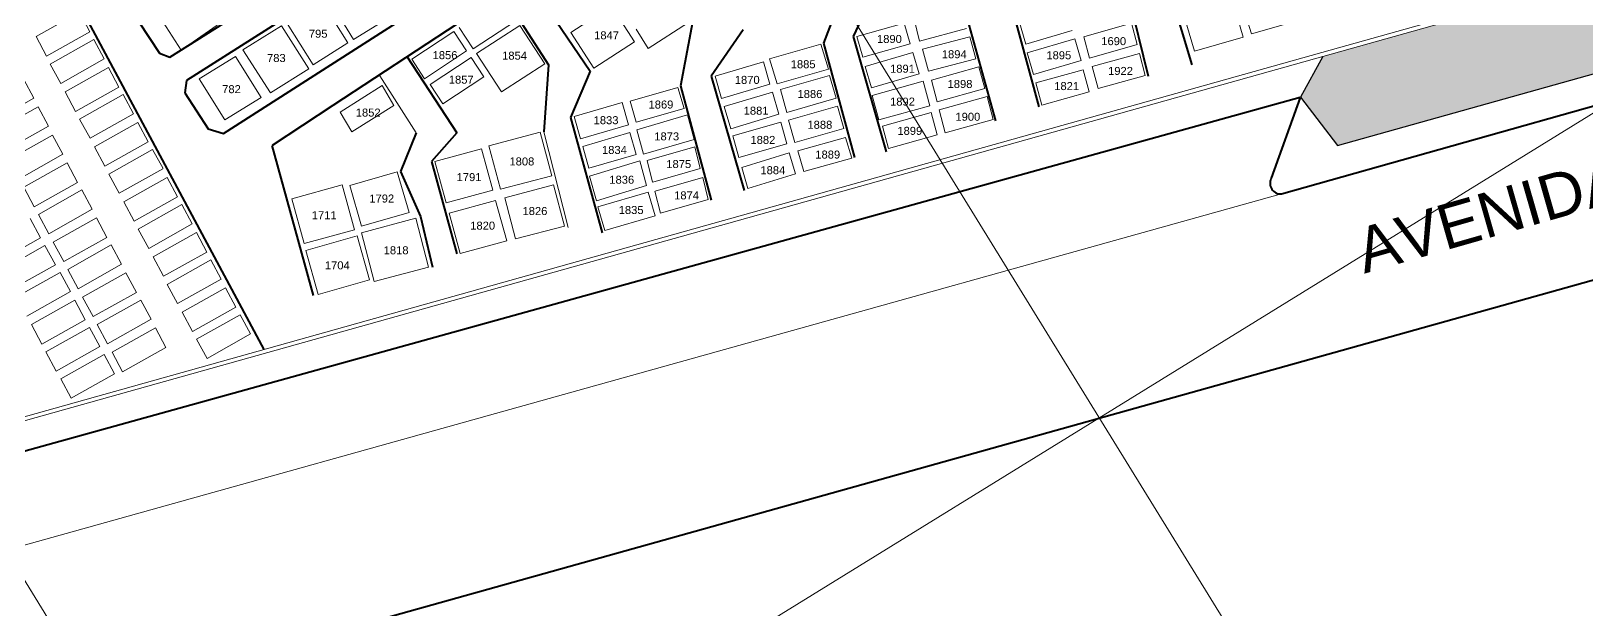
# Model space of a CAD drawing. Header units: inches. Extents: x 0 to 420, y 0 to 297.
# Drawn here: x 100.9 to 178.7, y 66.4 to 95.3 of the extents above; entities that cross this region are included whole.
import ezdxf

# ---------------------------------------------------------------- set-up
doc = ezdxf.new("R2010")
doc.units = ezdxf.units.IN
doc.header["$LTSCALE"] = 2.5
doc.header["$MEASUREMENT"] = 0
doc.layers.get('0').update_dxf_attribs({"lineweight": 0})
for name, color, linetype, lineweight in [('MALHA_COORDENADA4', 10, 'Continuous', 0), ('PEN 01', 1, 'Continuous', 9), ('PEN 02', 2, 'Continuous', 20), ('PEN 03', 3, 'Continuous', 30), ('PEN 04', 4, 'Continuous', 40), ('TÚMULOS QUE SERÃO CONSTRUÍDOS', 220, 'Continuous', 0)]:
    doc.layers.add(name, color=color, linetype=linetype, lineweight=lineweight)
doc.styles.add('EOSCH', font='arial.ttf')
doc.styles.get("Standard").update_dxf_attribs({"font": 'arial.ttf'})

msp = doc.modelspace()

# ---------------------------------------------------------------- hatches: boundary and pattern name
at = {"layer": 'PEN 03'}
h = msp.add_hatch(dxfattribs=at)
h.set_pattern_fill('GRASS', color=256, angle=-58.33068, style=0, pattern_type=2)
h.set_pattern_definition([(31.6693, (239.42994, 128.5002), (0.230571, 0.9730555), [0.1875, -1.226714]), (346.6693, (239.4299, 128.5002), (0.230571, 0.973056), [0.1875, -1.226714, 0.1875, -0.8125]), (76.6693, (239.4299, 128.5002), (-0.973056, 0.230571), [0.1875, -1.226714, 0.1875, -0.8125, 0.1875, -0.8125])])
h.paths.add_polyline_path([(165.497, 94.062), (164.38, 92.025), (166.221, 89.606), (244.268, 111.444), (242.72, 115.735)])

# ---------------------------------------------------------------- linework, layer by layer
for p, q in [((107.058, 96.465, 0.576), (108.416, 94.37, 0.383)), ((115.449, 96.798, 0.436), (116.745, 94.733, 0.359)), ((115.753, 97.01, 0.39), (117.033, 94.901, 0.387)), ((127.893, 95.259, 0.067), (129.929, 96.575, 0.27)), ((131.082, 94.78, 0.237), (129.929, 96.575, 0.27)), ((160.9, 97.106, -0.423), (161.511, 95.016, -0.537)), ((161.291, 97.22, 0.067), (161.928, 95.19, -0.346)), ((113.721, 95.707, 0.401), (115.016, 93.642, 0.324)), ((118.848, 96.028, 0.448), (117.033, 94.901, 0.387)), ((125.175, 95.86, 0.217), (123.007, 94.437, 0.293)), ((133.787, 95.746, -0.112), (131.768, 94.452, 0.015)), ((142.191, 95.059, -0.275), (144.564, 95.727, -0.072)), ((144.564, 95.727, -0.072), (144.866, 94.682, -0.166)), ((145.056, 95.922, -0.158), (145.335, 94.818, -0.149)), ((150.642, 94.679, -0.45), (150.322, 95.746, -0.394)), ((155.921, 95.715, -0.633), (153.541, 95.038, -0.379)), ((155.921, 95.715, -0.633), (156.209, 94.651, -0.7)), ((158.463, 96.405, -0.484), (159.073, 94.316, -0.598)), ((164.335, 95.876, -0.664), (161.928, 95.19, -0.346)), ((110.223, 95.626, 0.495), (108.416, 94.37, 0.383)), ((111.507, 94.388, 0.371), (113.427, 95.591, 0.419)), ((114.797, 93.436, 0.32), (113.427, 95.591, 0.419)), ((119.943, 93.913, 0.083), (122.047, 95.311, 0.389)), ((122.047, 95.311, 0.389), (122.68, 94.343, 0.301)), ((122.31, 95.51, 0.304), (123.007, 94.437, 0.293)), ((125.346, 95.611, 0.099), (123.183, 94.205, 0.095)), ((125.346, 95.611, 0.099), (126.602, 93.695, -0.068)), ((129.046, 93.464, 0.034), (127.893, 95.259, 0.067)), ((131.768, 94.452, 0.015), (131.171, 95.428, 0.158)), ((142.191, 95.059, -0.275), (142.493, 94.014, -0.369)), ((147.687, 95.446, -0.177), (145.335, 94.818, -0.149)), ((147.838, 95.037, -0.532), (145.472, 94.418, -0.447)), ((147.838, 95.037, -0.532), (148.149, 93.933, -0.378)), ((150.642, 94.679, -0.45), (152.96, 95.347, -0.383)), ((150.72, 94.236, -0.585), (153.101, 94.938, -0.359)), ((153.406, 93.852, -0.391), (153.101, 94.938, -0.359)), ((153.541, 95.038, -0.379), (153.83, 93.974, -0.446)), ((159.073, 94.316, -0.598), (161.511, 95.016, -0.537)), ((112.877, 92.233, 0.272), (111.507, 94.388, 0.371)), ((115.016, 93.642, 0.324), (116.745, 94.733, 0.359)), ((120.576, 92.944, -0.005), (122.68, 94.343, 0.301)), ((123.183, 94.205, 0.095), (124.439, 92.289, -0.072)), ((129.046, 93.464, 0.034), (131.082, 94.78, 0.237)), ((140.402, 94.672, -0.164), (137.829, 93.938, -0.148)), ((140.781, 93.42, -0.17), (140.402, 94.672, -0.164)), ((142.493, 94.014, -0.369), (144.866, 94.682, -0.166)), ((142.613, 93.562, -0.379), (144.996, 94.256, -0.221)), ((144.996, 94.256, -0.221), (145.32, 93.185, -0.256)), ((145.472, 94.418, -0.447), (145.782, 93.313, -0.293)), ((151.024, 93.15, -0.617), (150.72, 94.236, -0.585)), ((156.209, 94.651, -0.7), (153.83, 93.974, -0.446)), ((156.324, 94.201, -0.714), (153.963, 93.555, -0.525)), ((156.324, 94.201, -0.714), (156.619, 93.105, -0.745)), ((109.315, 92.93, 0.27), (111.127, 94.046, 0.339)), ((111.127, 94.046, 0.339), (112.418, 92.003, 0.308)), ((112.877, 92.233, 0.272), (114.797, 93.436, 0.32)), ((119.943, 93.913, 0.083), (120.576, 92.944, -0.005)), ((122.92, 93.997, 0.266), (120.862, 92.649, -0.018)), ((122.92, 93.997, 0.266), (123.55, 93.037, 0.205)), ((126.602, 93.695, -0.068), (124.439, 92.289, -0.072)), ((135.106, 93.078, -0.264), (137.522, 93.788, -0.198)), ((137.853, 92.669, -0.11), (137.522, 93.788, -0.198)), ((138.207, 92.687, -0.154), (137.829, 93.938, -0.148)), ((140.781, 93.42, -0.17), (138.207, 92.687, -0.154)), ((142.613, 93.562, -0.379), (142.937, 92.491, -0.414)), ((148.149, 93.933, -0.378), (145.782, 93.313, -0.293)), ((148.296, 93.535, -0.615), (145.924, 92.864, -0.287)), ((148.296, 93.535, -0.615), (148.59, 92.46, -0.67)), ((151.024, 93.15, -0.617), (153.406, 93.852, -0.391)), ((151.141, 92.73, -0.703), (153.517, 93.39, -0.452)), ((153.816, 92.285, -0.477), (153.517, 93.39, -0.452)), ((153.963, 93.555, -0.525), (154.258, 92.459, -0.556)), ((109.315, 92.93, 0.27), (110.606, 90.886, 0.239)), ((118.467, 92.603, 0.014), (116.367, 91.279, 0.008)), ((118.344, 93.096), (120.161, 90.237)), ((119.045, 91.613, -0.041), (118.467, 92.603, 0.014)), ((120.862, 92.649, -0.018), (121.492, 91.69, -0.079)), ((123.55, 93.037, 0.205), (121.492, 91.69, -0.079)), ((135.437, 91.959, -0.176), (135.106, 93.078, -0.264)), ((135.437, 91.959, -0.176), (137.853, 92.669, -0.11)), ((140.827, 93.111, -0.335), (138.373, 92.399, -0.229)), ((141.155, 91.964, -0.339), (140.827, 93.111, -0.335)), ((142.937, 92.491, -0.414), (145.32, 93.185, -0.256)), ((142.958, 92.111, -0.4), (145.517, 92.822, -0.295)), ((145.517, 92.822, -0.295), (145.853, 91.592, -0.298)), ((145.924, 92.864, -0.287), (146.218, 91.789, -0.342)), ((151.44, 91.624, -0.728), (151.141, 92.73, -0.703)), ((156.619, 93.105, -0.745), (154.258, 92.459, -0.556)), ((110.606, 90.886, 0.239), (112.418, 92.003, 0.308)), ((133.249, 92.507, -0.366), (130.861, 91.829, -0.23)), ((130.861, 91.829, -0.23), (131.171, 90.775, -0.238)), ((133.249, 92.507, -0.366), (133.559, 91.454, -0.374)), ((135.569, 91.55, -0.352), (137.976, 92.271, -0.221)), ((138.302, 91.167, -0.259), (137.976, 92.271, -0.221)), ((138.701, 91.252, -0.233), (138.373, 92.399, -0.229)), ((141.155, 91.964, -0.339), (138.701, 91.252, -0.233)), ((142.958, 92.111, -0.4), (143.294, 90.881, -0.403)), ((148.59, 92.46, -0.67), (146.218, 91.789, -0.342)), ((148.709, 92.054, -0.646), (146.314, 91.388, -0.596)), ((148.709, 92.054, -0.646), (149.012, 90.909, -0.646)), ((151.44, 91.624, -0.728), (153.816, 92.285, -0.477)), ((116.945, 90.289, -0.047), (116.367, 91.279, 0.008)), ((119.045, 91.613, -0.041), (116.945, 90.289, -0.047)), ((128.062, 91.057, -0.161), (130.467, 91.755, 0.019)), ((128.062, 91.057, -0.161), (128.379, 89.939, -0.375)), ((130.467, 91.755, 0.019), (130.784, 90.637, -0.195)), ((133.559, 91.454, -0.374), (131.171, 90.775, -0.238)), ((133.728, 91.131, -0.336), (131.199, 90.387, -0.236)), ((133.728, 91.131, -0.336), (134.057, 89.913, -0.324)), ((135.895, 90.446, -0.39), (135.569, 91.55, -0.352)), ((135.895, 90.446, -0.39), (138.302, 91.167, -0.259)), ((141.23, 91.568, -0.456), (138.778, 90.875, -0.251)), ((141.541, 90.456, -0.467), (141.23, 91.568, -0.456)), ((143.294, 90.881, -0.403), (145.853, 91.592, -0.298)), ((143.477, 90.576, -0.469), (145.914, 91.259, -0.297)), ((146.217, 90.134, -0.348), (145.914, 91.259, -0.297)), ((146.314, 91.388, -0.596), (146.617, 90.243, -0.596)), ((126.369, 90.267, -0.21), (123.797, 89.593, -0.148)), ((126.956, 88.095, -0.37), (126.369, 90.267, -0.21)), ((126.552, 90.29), (127.764, 85.508)), ((128.379, 89.939, -0.375), (130.784, 90.637, -0.195)), ((128.493, 89.563, -0.386), (130.851, 90.255, -0.141)), ((130.851, 90.255, -0.141), (131.163, 89.159, -0.265)), ((131.199, 90.387, -0.236), (131.528, 89.17, -0.224)), ((136.004, 90.094, -0.455), (138.4, 90.771, -0.253)), ((138.7, 89.686, -0.272), (138.4, 90.771, -0.253)), ((139.089, 89.763, -0.262), (138.778, 90.875, -0.251)), ((141.541, 90.456, -0.467), (139.089, 89.763, -0.262)), ((143.781, 89.451, -0.52), (143.477, 90.576, -0.469)), ((149.012, 90.909, -0.646), (146.617, 90.243, -0.596)), ((124.384, 87.42, -0.308), (123.797, 89.593, -0.148)), ((128.493, 89.563, -0.386), (128.805, 88.467, -0.51)), ((134.057, 89.913, -0.324), (131.528, 89.17, -0.224)), ((134.098, 89.54, -0.441), (131.722, 88.855, -0.191)), ((134.098, 89.54, -0.441), (134.37, 88.456, -0.534)), ((136.304, 89.009, -0.474), (136.004, 90.094, -0.455)), ((136.304, 89.009, -0.474), (138.7, 89.686, -0.272)), ((141.636, 90.011, -0.489), (139.241, 89.346, -0.304)), ((141.939, 88.967, -0.529), (141.636, 90.011, -0.489)), ((143.781, 89.451, -0.52), (146.217, 90.134, -0.348)), ((123.436, 89.44, -0.303), (121.094, 88.807, -0.33)), ((121.094, 88.807, -0.33), (121.659, 86.747, -0.519)), ((123.436, 89.44, -0.303), (124.001, 87.379, -0.492)), ((128.805, 88.467, -0.51), (131.163, 89.159, -0.265)), ((128.83, 88.078, -0.519), (131.342, 88.836, -0.25)), ((131.342, 88.836, -0.25), (131.686, 87.605, -0.259)), ((131.709, 88.862, -0.305), (131.982, 87.777, -0.398)), ((136.445, 88.513, -0.524), (138.818, 89.238, -0.275)), ((139.125, 88.186, -0.329), (138.818, 89.238, -0.275)), ((139.544, 88.301, -0.344), (139.241, 89.346, -0.304)), ((141.939, 88.967, -0.529), (139.544, 88.301, -0.344)), ((119.222, 88.287, -0.375), (116.844, 87.6, -0.122)), ((119.222, 88.287, -0.375), (119.817, 86.254, -0.566)), ((126.956, 88.095, -0.37), (124.384, 87.42, -0.308)), ((128.83, 88.078, -0.519), (129.173, 86.847, -0.528)), ((134.37, 88.456, -0.534), (131.995, 87.77, -0.284)), ((134.491, 88.008, -0.524), (132.113, 87.317, -0.298)), ((134.766, 86.908, -0.587), (134.491, 88.008, -0.524)), ((136.752, 87.461, -0.578), (136.445, 88.513, -0.524)), ((136.752, 87.461, -0.578), (139.125, 88.186, -0.329)), ((113.948, 86.942, -0.622), (116.466, 87.637, -0.261)), ((116.466, 87.637, -0.261), (117.087, 85.397, -0.273)), ((116.844, 87.6, -0.122), (117.439, 85.567, -0.313)), ((124.001, 87.379, -0.492), (121.659, 86.747, -0.519)), ((127.038, 87.641, -0.483), (124.599, 86.997, -0.337)), ((127.575, 85.576, -0.573), (127.038, 87.641, -0.483)), ((129.173, 86.847, -0.528), (131.686, 87.605, -0.259)), ((129.244, 86.545, -0.541), (131.758, 87.279, -0.306)), ((132.113, 86.082, -0.302), (131.758, 87.279, -0.306)), ((132.378, 86.23, -0.451), (132.103, 87.33, -0.388)), ((113.948, 86.942, -0.622), (114.569, 84.702, -0.634)), ((124.135, 86.857, -0.346), (121.808, 86.229, -0.561)), ((124.135, 86.857, -0.346), (124.69, 84.841, -0.457)), ((125.136, 84.932, -0.427), (124.599, 86.997, -0.337)), ((129.599, 85.348, -0.537), (129.244, 86.545, -0.541)), ((134.766, 86.908, -0.587), (132.388, 86.217, -0.361)), ((120.144, 85.966, -0.546), (117.436, 85.242, -0.302)), ((119.817, 86.254, -0.566), (117.439, 85.567, -0.313)), ((120.144, 85.966, -0.546), (120.778, 83.531, -0.646)), ((121.808, 86.229, -0.561), (122.363, 84.212, -0.672)), ((127.575, 85.576, -0.573), (125.136, 84.932, -0.427)), ((129.599, 85.348, -0.537), (132.113, 86.082, -0.302)), ((114.569, 84.702, -0.634), (117.087, 85.397, -0.273)), ((114.653, 84.359, -0.65), (117.219, 85.09, -0.234)), ((117.219, 85.09, -0.234), (117.839, 82.89, -0.392)), ((117.436, 85.242, -0.302), (118.07, 82.808, -0.402)), ((124.69, 84.841, -0.457), (122.363, 84.212, -0.672)), ((114.653, 84.359, -0.65), (115.273, 82.159, -0.808)), ((120.778, 83.531, -0.646), (118.07, 82.808, -0.402)), ((115.273, 82.159, -0.808), (117.839, 82.89, -0.392))]:
    msp.add_line(p, q)
at = {"color": 6}
msp.add_line((102.395, 77.933, -0.28), (102.915, 76.971, -0.356), dxfattribs=at)
at = {"layer": 'MALHA_COORDENADA4'}
for p, q in [((20.877, 292.322), (197.919, 5.322)), ((39.748, 5.322), (327.94, 183.1))]:
    msp.add_line(p, q, dxfattribs=at)
at = {"layer": 'MALHA_COORDENADA4', "color": 1}
msp.add_line((12.44, 210.763), (139.171, 5.322), dxfattribs=at)
at = {"layer": 'PEN 01'}
for p, q in [((243.529, 116.17, -1.42), (165.443, 94.255, -1.556)), ((242.72, 115.735, -1.421), (165.497, 94.062, -1.556)), ((165.443, 94.255, -1.501), (84.595, 71.564, -1.27)), ((165.497, 94.062, -1.501), (84.499, 71.329, -1.27))]:
    msp.add_line(p, q, dxfattribs=at)
at = {"layer": 'PEN 02'}
msp.add_line((163.43, 87.183, -1.781), (69.117, 60.834, -1.605), dxfattribs=at)
at = {"layer": 'PEN 03'}
for p, q in [((166.221, 89.606, -1.793), (244.268, 111.444, -2.11)), ((165.497, 94.062, -1.501), (164.38, 92.025, -1.574)), ((164.38, 92.025, -1.574), (166.221, 89.606, -1.793))]:
    msp.add_line(p, q, dxfattribs=at)
at = {"layer": 'PEN 04'}
for p, q in [((312.746, 120.285, -3.263), (54.131, 47.944, -1.627)), ((110.536, 90.197, 0.117), (145.629, 112.7, 0.853)), ((163.43, 87.183, -1.853), (244.776, 110.154, -2.33)), ((122.458, 101.6, 0.681), (108.691, 92.859, 0.241)), ((157.111, 99.791), (158.939, 93.63)), ((155.34, 98.835), (156.768, 93.073)), ((143.448, 98.136), (142.017, 95.057)), ((125.727, 97.931), (128.865, 93.314)), ((141.687, 97.751), (140.531, 94.728)), ((149.735, 97.281), (151.288, 91.536)), ((107.845, 94.026, 0.26), (112.347, 96.856, 0.541)), ((124.364, 97.102), (115.998, 91.603)), ((124.515, 97.162), (126.773, 93.644)), ((147.547, 96.541), (149.135, 90.831)), ((106.306, 95.782, 0.346), (107.327, 94.221, 0.242)), ((133.979, 95.772), (133.374, 92.584)), ((136.512, 95.387), (134.915, 93.078)), ((142.017, 95.057), (143.669, 89.285)), ((107.327, 94.221, 0.242), (107.845, 94.026, 0.26)), ((140.531, 94.728), (142.072, 89.01)), ((119.72, 94.031), (122.198, 90.237)), ((126.773, 93.644), (126.552, 90.29)), ((108.691, 92.859, 0.241), (108.596, 92.236, 0.178)), ((128.865, 93.314), (127.874, 91.005)), ((133.374, 92.584), (134.915, 86.867)), ((134.915, 93.078), (136.567, 87.361)), ((164.353, 91.999, -1.581), (72.535, 66.552, -1.298)), ((108.596, 92.236, 0.178), (109.76, 90.431, 0.087)), ((164.353, 91.999, -1.581), (162.918, 87.977, -1.781)), ((115.998, 91.603), (112.972, 89.613)), ((127.874, 91.005), (129.47, 85.233)), ((109.76, 90.431, 0.087), (110.536, 90.197, 0.117)), ((120.161, 90.237), (119.39, 88.313)), ((122.198, 90.237), (120.931, 88.808)), ((115.032, 82.101), (112.972, 89.613)), ((120.931, 88.808), (122.198, 84.19)), ((119.39, 88.313), (120.381, 86.06)), ((120.381, 86.06), (120.986, 83.531))]:
    msp.add_line(p, q, dxfattribs=at)
at = {"layer": 'PEN 04', "color": 4}
msp.add_line((103.126, 96.986, 0.357), (112.556, 79.412, -0.616), dxfattribs=at)
at = {"layer": 'PEN 04'}
msp.add_arc((163.391, 87.719, -1.781), 0.538, 151.46871, 274.12651, dxfattribs=at)
at = {"layer": 'TÚMULOS QUE SERÃO CONSTRUÍDOS', "color": 6}
for p, q in [((101.168, 95.049, 0.405), (103.334, 96.264, 0.683)), ((103.855, 95.289, 0.618), (103.334, 96.264, 0.683)), ((101.689, 94.074, 0.34), (101.168, 95.049, 0.405)), ((101.689, 94.074, 0.34), (103.855, 95.289, 0.618)), ((104.049, 94.897, 0.673), (101.873, 93.67, 0.415)), ((104.049, 94.897, 0.673), (104.568, 93.935, 0.597)), ((101.873, 93.67, 0.415), (102.393, 92.708, 0.339)), ((104.568, 93.935, 0.597), (102.393, 92.708, 0.339)), ((102.617, 92.288, 0.304), (104.783, 93.503, 0.582)), ((105.304, 92.528, 0.517), (104.783, 93.503, 0.582)), ((100.531, 92.933, 1.158), (101.051, 91.971, 1.082)), ((101.051, 91.971, 1.082), (98.875, 90.744, 0.824)), ((103.138, 91.312, 0.239), (102.617, 92.288, 0.304)), ((103.138, 91.312, 0.239), (105.304, 92.528, 0.517)), ((105.516, 92.154, 0.384), (103.34, 90.927, 0.126)), ((105.516, 92.154, 0.384), (106.035, 91.192, 0.308)), ((99.099, 90.324, 0.789), (101.265, 91.539, 1.067)), ((101.786, 90.564, 1.002), (101.265, 91.539, 1.067)), ((106.035, 91.192, 0.308), (103.86, 89.965, 0.05)), ((99.62, 89.349, 0.724), (101.786, 90.564, 1.002)), ((103.34, 90.927, 0.126), (103.86, 89.965, 0.05)), ((104.084, 89.544, 0.015), (106.249, 90.759, 0.293)), ((106.77, 89.784, 0.228), (106.249, 90.759, 0.293)), ((101.986, 90.126, 2.884), (99.811, 88.899, 2.626)), ((101.986, 90.126, 2.884), (102.506, 89.164, 2.808)), ((104.605, 88.569, -0.05), (104.084, 89.544, 0.015)), ((104.605, 88.569, -0.05), (106.77, 89.784, 0.228)), ((102.506, 89.164, 2.808), (100.33, 87.937, 2.55)), ((100.554, 87.516, 2.515), (102.72, 88.731, 2.793)), ((103.241, 87.756, 2.728), (102.72, 88.731, 2.793)), ((106.975, 89.404, 0.314), (104.799, 88.177, 0.056)), ((106.975, 89.404, 0.314), (107.519, 88.456, 0.241)), ((104.799, 88.177, 0.056), (105.319, 87.215, -0.02)), ((107.495, 88.442, 0.238), (105.319, 87.215, -0.02)), ((105.543, 86.795, -0.055), (107.709, 88.01, 0.223)), ((108.23, 87.035, 0.158), (107.709, 88.01, 0.223)), ((101.075, 86.541, 2.45), (100.554, 87.516, 2.515)), ((101.075, 86.541, 2.45), (103.241, 87.756, 2.728)), ((103.453, 87.382, 2.595), (101.277, 86.155, 2.337)), ((103.453, 87.382, 2.595), (103.973, 86.42, 2.519)), ((103.973, 86.42, 2.519), (101.797, 85.193, 2.261)), ((106.064, 85.819, -0.12), (105.543, 86.795, -0.055)), ((106.064, 85.819, -0.12), (108.23, 87.035, 0.158)), ((108.448, 86.65, 0.091), (106.272, 85.423, -0.167)), ((108.448, 86.65, 0.091), (108.967, 85.688, 0.015)), ((101.39, 84.989, 0.523), (100.869, 85.964, 0.588)), ((101.277, 86.155, 2.337), (101.797, 85.193, 2.261)), ((102.021, 84.773, 2.226), (104.187, 85.988, 2.504)), ((104.708, 85.013, 2.439), (104.187, 85.988, 2.504)), ((108.967, 85.688, 0.015), (106.792, 84.461, -0.243)), ((99.225, 83.774, 0.245), (101.39, 84.989, 0.523)), ((102.542, 83.798, 2.161), (104.708, 85.013, 2.439)), ((106.272, 85.423, -0.167), (106.792, 84.461, -0.243)), ((107.016, 84.04, -0.278), (109.182, 85.255, 0)), ((109.703, 84.28, -0.065), (109.182, 85.255, 0)), ((101.608, 84.605, 0.456), (99.433, 83.378, 0.198)), ((101.608, 84.605, 0.456), (102.128, 83.643, 0.38)), ((102.542, 83.798, 2.161), (102.021, 84.773, 2.226)), ((104.922, 84.633, 2.329), (102.746, 83.406, 2.071)), ((104.922, 84.633, 2.329), (105.441, 83.671, 2.253)), ((107.537, 83.065, -0.343), (107.016, 84.04, -0.278)), ((107.537, 83.065, -0.343), (109.703, 84.28, -0.065)), ((102.128, 83.643, 0.38), (99.952, 82.416, 0.122)), ((102.362, 83.263, 0.32), (100.186, 82.036, 0.062)), ((102.362, 83.263, 0.32), (102.882, 82.301, 0.244)), ((102.746, 83.406, 2.071), (103.266, 82.444, 1.995)), ((105.441, 83.671, 2.253), (103.266, 82.444, 1.995)), ((103.49, 82.024, 1.96), (105.656, 83.239, 2.238)), ((106.177, 82.264, 2.173), (105.656, 83.239, 2.238)), ((109.897, 83.889, -0.01), (107.721, 82.662, -0.268)), ((109.897, 83.889, -0.01), (110.416, 82.927, -0.086)), ((107.721, 82.662, -0.268), (108.241, 81.7, -0.344)), ((110.416, 82.927, -0.086), (108.241, 81.7, -0.344)), ((108.465, 81.279, -0.379), (110.631, 82.494, -0.101)), ((111.152, 81.519, -0.166), (110.631, 82.494, -0.101)), ((102.882, 82.301, 0.244), (100.706, 81.074, -0.014)), ((100.93, 80.653, -0.049), (103.096, 81.868, 0.229)), ((103.617, 80.893, 0.164), (103.096, 81.868, 0.229)), ((104.011, 81.049, 1.895), (103.49, 82.024, 1.96)), ((104.011, 81.049, 1.895), (106.177, 82.264, 2.173)), ((106.394, 81.879, 2.106), (104.219, 80.652, 1.848)), ((106.394, 81.879, 2.106), (106.914, 80.917, 2.03)), ((101.451, 79.678, -0.114), (103.617, 80.893, 0.164)), ((106.914, 80.917, 2.03), (104.738, 79.69, 1.772)), ((108.986, 80.304, -0.444), (108.465, 81.279, -0.379)), ((108.986, 80.304, -0.444), (111.152, 81.519, -0.166)), ((111.364, 81.145, -0.299), (109.188, 79.918, -0.557)), ((111.364, 81.145, -0.299), (111.883, 80.183, -0.375)), ((101.451, 79.678, -0.114), (100.93, 80.653, -0.049)), ((103.831, 80.514, 0.054), (101.655, 79.287, -0.204)), ((103.831, 80.514, 0.054), (104.35, 79.552, -0.022)), ((104.219, 80.652, 1.848), (104.738, 79.69, 1.772)), ((104.963, 79.27, 1.737), (107.128, 80.485, 2.015)), ((107.649, 79.51, 1.95), (107.128, 80.485, 2.015)), ((111.883, 80.183, -0.375), (109.708, 78.956, -0.633)), ((104.35, 79.552, -0.022), (102.174, 78.325, -0.28)), ((105.484, 78.295, 1.672), (107.649, 79.51, 1.95)), ((109.188, 79.918, -0.557), (109.708, 78.956, -0.633)), ((101.655, 79.287, -0.204), (102.174, 78.325, -0.28)), ((104.571, 79.16, -0.022), (102.395, 77.933, -0.28)), ((104.571, 79.16, -0.022), (105.091, 78.198, -0.098)), ((105.484, 78.295, 1.672), (104.963, 79.27, 1.737)), ((105.091, 78.198, -0.098), (102.915, 76.971, -0.356))]:
    msp.add_line(p, q, dxfattribs=at)

# ---------------------------------------------------------------- texts
for s, p in [('795', (114.8, 94.993)), ('1847', (129.063, 94.914)), ('1890', (143.204, 94.731)), ('1690', (154.417, 94.621)), ('783', (112.709, 93.778)), ('1856', (120.986, 93.922)), ('1854', (124.462, 93.896)), ('1894', (146.445, 93.968)), ('1895', (151.673, 93.916)), ('1885', (138.891, 93.468)), ('1891', (143.857, 93.244)), ('1922', (154.757, 93.133)), ('782', (110.466, 92.222)), ('1857', (121.796, 92.696)), ('1870', (136.094, 92.685)), ('1898', (146.733, 92.481)), ('1821', (152.065, 92.376)), ('1869', (131.781, 91.453)), ('1886', (139.231, 91.98)), ('1892', (143.857, 91.599)), ('1852', (117.144, 91.051)), ('1833', (129.037, 90.67)), ('1881', (136.539, 91.145)), ('1900', (147.125, 90.842)), ('1873', (132.069, 89.861)), ('1888', (139.727, 90.441)), ('1899', (144.223, 90.138)), ('1834', (129.455, 89.183)), ('1882', (136.878, 89.684)), ('1808', (124.828, 88.608)), ('1875', (132.67, 88.478)), ('1889', (140.12, 88.953)), ('1791', (122.188, 87.825)), ('1836', (129.821, 87.695)), ('1884', (137.375, 88.17)), ('1792', (117.823, 86.755)), ('1874', (133.062, 86.912)), ('1826', (125.482, 86.129)), ('1835', (130.291, 86.181)), ('1711', (114.945, 85.922)), ('1820', (122.868, 85.398)), ('1818', (118.54, 84.168)), ('1704', (115.601, 83.414))]:
    msp.add_text(s, height=0.4).set_placement(p)
at = {"insert": (166.944, 85.357, -2.445), "char_height": 2.25, "width": 79.91196, "attachment_point": 1, "rotation": 16, "style": 'EOSCH'}
msp.add_mtext('AVENIDA HUMBERTO DE ALMEIDA', dxfattribs=at)

doc.saveas('drawing.dxf')
